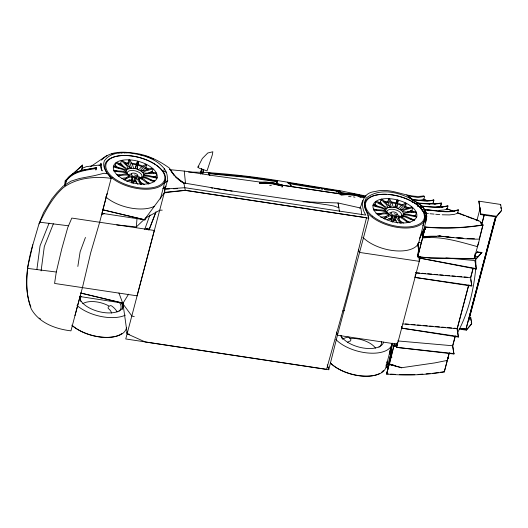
<?xml version="1.0" encoding="UTF-8"?>
<svg xmlns="http://www.w3.org/2000/svg" width="528" height="528" viewBox="0 0 528 528"><rect width="100%" height="100%" fill="white"/><g stroke="black" fill="none" stroke-linecap="round" stroke-linejoin="round"><path stroke-width="0.79" d="M146.705 217.087L144.995 219.853L101.95 213.312L111.17 178.325L107.91 173.837L104.036 173.25L94.69 175.586L79.405 178.504L70.97 181.163L63.05 186.226L57.011 192.568L51.935 198.851L43.633 212.401L39.039 223.674L32.802 244.972L27.918 266.251C26.215 280.533 25.971 295.376 31.291 309.025C39.164 323.057 55.744 329.05 70.957 330.851L80.183 295.865M281.926 184.886L282.427 186.153L281.926 184.886C274.606 182.813 266.99 181.573 259.387 182.444L259.875 183.632L266.198 183.401L272.745 183.902L282.427 186.153L282.031 187.301M344.659 193.571L340.712 193.71L341.2 194.898L347.523 194.674L354.077 195.169L363.752 197.426L363.251 196.152C355.931 194.08 348.315 192.839 340.712 193.71L340.316 194.865M475.273 254.41L474.104 258.911L430.709 258.1L417.674 256.819L422.631 238.016C422.572 230.472 426.103 223.549 426.736 216.157C426.01 206.369 415.892 202.706 409.226 197.472M478.771 242.187L474.177 258.628L430.914 257.875L417.674 256.819L425.304 226.954C444.523 228.69 463.927 227.924 482.975 224.855L478.685 242.51L477.226 246.721M475.768 268.495C473.616 290.71 468.158 313.249 457.42 332.93M475.906 266.099L475.636 256.687L475.088 253.645M36.881 269.485L40.042 245.85L49.104 223.126M41.092 270.93L44.319 246.51L53.387 223.766M116.714 224.908L136.336 226.934L137.036 218.09M401.821 326.641L401.669 328.139L458.39 337.069L457.215 328.456L453.974 328.172M56.291 272.026L61.776 248.813L67.709 227.693L71.808 218.071L154.315 230.465L137.075 295.832L54.575 283.437L56.291 272.026L27.654 268.396M449.394 352.612L444.286 371.93C425.238 375.005 405.834 375.764 386.615 374.035L394.383 343.55M423.951 195.822C407.55 199.155 391.954 186.767 375.296 191.512C362.168 192.555 359.542 205.385 365.805 215.087L184.866 187.704L164.538 189.05L164.36 192.661L185.302 190.39L368.755 218.17C367.376 211.636 361.858 204.428 366.346 197.96C381.348 186.219 403.847 193.314 418.09 203.115C423.641 206.263 427.759 212.546 426.459 219.061M401.828 326.72L401.669 328.139L458.528 336.554M447.988 357.898L447.348 360.4L434.768 362.908L401.966 367.666L389.169 364.333L401.768 367.891M448.074 357.575L447.407 359.858M473.081 268.264L470.646 277.517L471.821 286.13L415.041 277.424L415.411 274.428M417.674 256.819L418.618 249.11L417.78 243.943M390.159 356.743L389.136 364.129L386.615 374.035L389.242 364.102L390.212 356.341L386.958 367.864L386.173 365.343M389.407 364.32L394.489 343.636M425.053 236.537L422.743 236.65L423.766 229.264L425.344 229.126M396.937 344.989L396.594 347.378L453.922 354.011L452.76 345.767L455.248 336.31M111.586 154.018L114.583 153.311M475.378 254.021L474.23 258.113M131.584 182.912L132.838 177.382C128.641 173.778 123.031 175.078 118.133 176.029M131.927 182.873L132.838 177.382M391.222 221.714L392.476 216.183C388.278 212.579 382.661 213.88 377.764 214.823M391.558 221.674L392.476 216.183M64.482 185.896L65.188 180.88L82.52 165.073L81.833 169.97L82.52 165.073M65.373 185.262C65.875 170.841 85.972 169.858 96.505 167.66L95.898 169.99M65.426 185.315L66.053 181.262C72.89 171.224 85.754 170.32 96.624 168.386M77.84 266.462L80.124 251.797L85.444 237.448M95.865 169.778L96.505 167.66M392.212 343.853L390.232 356.671L391.829 357.034M392.37 343.273L390.265 356.888L391.868 357.251M137.049 168.795L137.28 167.376M137.511 165.95L138.547 161.495L137.511 161.264L135.175 168.366C128.674 170.379 126.977 162.736 122.113 160.373L121.348 160.591L120.549 163.621L123.849 166.802M138.547 161.495L137.135 168.887C141.768 173.771 147.035 168.247 152.341 168.34M396.799 206.884L397.03 205.465M382.932 205.069L380.186 202.422L380.985 199.393L381.751 199.175C386.615 201.538 388.311 209.18 394.805 207.167L397.148 200.066L398.185 200.297L396.766 207.689C401.399 212.573 406.666 207.049 411.979 207.141L412.678 207.676L411.88 210.705L407.524 211.913M397.399 342.533L396.594 347.378L454.027 353.595M425.634 222.182C426.38 217.879 425.066 212.896 421.766 209.959M425.621 222.044L425.911 219.278L425.304 217.061M276.58 182.893L276.797 181.685L246.398 177.368L209.464 173.699L208.639 174.174M281.761 185.236L341.18 193.994L339.695 191.367L337.583 190.364L277.048 180.477L276.263 184.312M200.462 174.141L201.551 168.762M200.752 173.177L201.689 168.564M200.891 173.633L201.828 169.019M202.963 171.131L203.28 169.594M202.64 173.903L203.577 169.283M202.772 173.699L203.557 169.858M425.898 237.085L422.776 236.861C441.626 234.307 460.337 239.857 479.312 239.098M389.288 354.09L390.628 347.846M32.762 244.741C27.126 264.779 23.186 286.75 30.815 306.821M277.035 183.889L277.688 180.946L277.048 180.477C252.556 176.563 227.839 173.771 203.102 172.326M412.632 202.171L413.173 199.881L406.712 194.984M277.048 180.477L276.91 181.038L246.517 176.689L214.513 173.791L209.583 173.052L208.751 172.432L208.21 172.874L209.966 175.435M336.574 192.251L336.943 190.806L337.583 190.364M368.023 215.424L368.742 218.077L337.445 335.24L328.772 369.666L327.221 364.782M107.164 193.519L99.713 222.07L90.75 252.622L82.48 287.437L74.963 315.652M115.658 163.7L115.058 165.977L119.057 168.168M124.747 180.173C129.386 175.151 133.228 177.454 138.824 177.995C144.236 176.068 149.279 180.193 154.176 181.823L154.612 181.421L146.487 177.533L143.926 177.065L143.299 176.266L144.124 174.174L147.655 173.633L156.71 173.646L156.354 173.072C151.166 170.953 143.933 176.101 140.415 170.313L146.665 164.611L145.728 164.195L140.732 167.653L139.181 169.323L137.874 169.389L133.525 168.109L132.772 165.488L129.928 160.01L128.951 160.004L128.152 163.033L130.304 168.478M128.74 176.913L129.136 175.402C125.453 171.118 119.117 172.154 114.121 171.296L113.764 170.722L122.694 171.224L125.849 172.102L126.667 170.009L123.856 167.323L115.863 162.941L116.299 162.538C121.975 163.013 125.73 171.409 131.611 167.996L128.951 160.004M132.04 180.418L131.3 179.916L132.099 176.88M136.712 164.3L137.511 161.264M133.102 183.262L133.736 181.196L134.699 180.827L135.505 177.797L137.577 179.368L140.177 183.737M137.887 184.272L135.65 181.196L136.448 178.16M138.428 179.513L138.824 177.995L139.834 178.174L142.171 179.302L148.361 183.988L149.127 183.777L143.497 178.972L141.643 178.226L141.563 177.461L143.986 176.015L147.622 176.2L157.106 178.193M139.234 180.451L139.834 178.174M141.167 178.979L141.563 177.461M142.085 178.939L142.481 177.421M146.467 165.363L145.867 167.64L141.497 171.402M152.44 171.151L152.843 169.633M156.512 174.405L155.912 176.675L152.618 176.675M163.324 172.669L164.353 168.749C156.05 158.42 142.421 154.691 129.796 152.962C120.655 152.176 110.167 152.632 104.333 160.855C102.452 165.383 104.841 170.003 107.402 173.719M160.347 198.97L165.554 179.223M303.112 201.742L338.092 202.976L338.87 207.735L333.986 206.032L328.284 204.976L214.322 188.43M401.135 210.203L405.497 206.441L406.303 203.405L405.359 202.996L400.369 206.455L398.812 208.124L397.505 208.19L393.155 206.91L392.403 204.29L389.558 198.812L388.588 198.799L391.248 206.798C385.361 210.21 381.612 201.808 375.936 201.34L374.695 204.778L378.028 206.6M381.348 200.693L381.751 199.175M388.588 198.799L387.79 201.835L389.935 207.28M386.298 213.893L386.701 212.375C384.8 207.022 377.183 207.735 372.959 205.504M388.37 215.714L388.773 214.203C385.084 209.92 378.748 210.956 373.751 210.098L373.402 209.524L382.325 210.025L385.48 210.903L386.305 208.811L383.493 206.125L375.494 201.742M391.677 219.219L390.931 218.717L391.736 215.681L396.086 216.962L400.184 223.159M396.35 203.102L397.148 200.066M397.386 203.326L398.185 200.297M392.733 222.064L393.367 219.998L394.337 219.628L395.135 216.592C400.079 215.926 403.795 219.529 407.378 222.321M397.525 223.073L395.281 219.998L396.086 216.962M398.871 219.252L399.472 216.975M401.716 217.741L402.118 216.223L405.332 216.988L413.813 220.625L414.249 220.222L406.124 216.335L403.564 215.866L402.937 215.068L403.412 213.398L407.286 212.434L416.341 212.447L415.543 215.477L411.431 215.47M403.22 216.335L403.623 214.817L407.26 215.002L416.744 216.995L416.79 216.467L407.392 214.117L404.488 214.111L403.412 213.398L402.541 211.504L402.501 210.969L405.418 209.682L412.678 207.676M412.15 202.204L412.658 200.27M412.388 202.415L412.83 199.624C419.681 200.066 426.822 201.821 433.594 199.934L433.904 200.125L433.052 203.346L429.198 204.046M417.325 205.61L418.004 203.029L434.623 204.145L441.573 203.247L440.728 206.468L435.89 207.233M417.391 206.468L418.004 203.029M421.245 208.679L421.925 206.105C430.445 206.725 439.27 208.039 447.665 205.781L447.975 205.973L447.124 209.2L444.418 209.847M421.925 206.105L421.311 209.537L425.271 209.854M455.512 213.992L457.604 213.167L458.456 209.946L458.146 209.755C447.592 213.701 435.91 210.012 425.047 209.768L424.347 213.213L428.406 213.583M424.347 213.213L425.047 209.768M425.192 218.024L419.14 240.973A31.192 15.378 14.8 0 1 396.152 250.873A31.192 15.378 14.8 0 1 362.782 237.217M422.743 236.65L425.304 226.954M422.723 237.125L425.337 227.165C444.556 228.895 463.96 228.136 483.014 225.067M433.25 201.221L433.594 199.934M440.59 205.63L441.263 203.049L441.573 203.247M496.168 216.909L501.6 210.21L500.669 204.461L478.87 201.161L480.764 214.579L496.168 216.909L501.428 210.857M476.863 220.691L480.242 207.827M480.764 214.579L478.87 201.161M481.642 224.519L484.163 214.962M481.688 224.796L484.42 214.441M444.286 371.93L447.962 357.674M479.272 238.907L482.975 224.855M452.813 345.154L455.248 335.9M468.64 285.12L457.076 328.964L458.39 337.069M468.679 285.364L457.255 328.7L402.956 323.948M473.18 268.316L470.686 277.761L415.595 272.93M475.926 259.208L481.945 252.47L477.668 252.047L477.569 252.424L479.708 252.635M477.589 257.42L477.688 257.044L476.243 256.542M419.885 256.608L420.116 258.179L476.315 269.069L475.114 260.561L445.942 257.954M495.469 216.975L466.118 328.733L495.719 216.46M469.689 315.658L471.372 309.283M471.788 307.692L472.421 305.296M472.844 303.706L474.52 297.33M474.943 295.733L476.203 290.954M477.675 285.377L478.302 282.982M478.724 281.391L479.351 278.995M479.774 277.405L480.407 275.015M480.823 273.425L482.506 267.043M482.929 265.452L483.556 263.056M483.978 261.466L484.605 259.076M485.027 257.486L485.661 255.09M486.077 253.499L486.71 251.104M487.126 249.513L487.76 247.117M488.182 245.533L489.859 239.151M490.281 237.56L491.964 231.178M492.38 229.594L495.112 219.226M468.6 320.648L495.917 217.041M468.719 320.714L496.241 216.315M459.017 329.056L466.31 330.158L471.742 323.459L470.811 317.717L469.194 317.473M470.639 318.364L470.811 317.717M500.498 205.115L500.669 204.468M447.467 359.588L449.071 353.536M423.641 200.171L424.651 196.396L417.978 197.512L407.464 195.769M422.723 225.951L424.934 218.896M135.399 168.412L136.495 164.987M395.03 207.214L396.125 203.788M132.964 183.097L134.534 178.16L135.505 177.797M392.594 221.899L394.165 216.962L395.135 216.592M361.284 204.514L362.729 200.475M144.685 229.515L150.005 214.85M149.134 229.753L155.542 213.167M148.87 230.102L155.998 211.735M388.271 363.693L387.796 364.571L386.998 361.581M387.446 366.815L386.971 367.693L386.173 364.703M388.291 363.825L387.545 364.564L386.991 362.221M39.079 223.912C45.355 210.982 52.312 197.591 63.281 187.671C76.831 177.613 94.934 176.187 111.17 178.325M359.839 208.388L361.396 204.937M420.163 236.927L423.74 229.555M419.476 238.616L423.779 229.772M197.888 167.145L202.33 158.506L207.761 153.001L212.857 151.767L212.256 155.093L207.042 170.887L199.346 168.28L197.888 167.145L198.838 166.228M128.594 294.162L123.031 303.158L80.005 296.545M136.336 226.934L145.675 217.998L164.393 192.72L166.835 192.667M259.875 183.632L266.211 183.163L272.765 183.665L282.275 185.882M341.2 194.898L347.536 194.429L354.09 194.931L363.601 197.149M466.31 330.158L471.57 324.106L471.22 321.955M65.914 180.701C70.983 173.441 79.682 170.372 88.117 169.323M417.707 255.974L418.843 249.454L417.945 243.89M165.911 186.14L162.848 188.701M476.025 258.832L481.945 252.47M165.99 186.272L164.261 187.935L164.974 191.057M82.559 165.284L65.188 180.88M406.303 203.405L400.046 209.114C403.57 214.903 410.804 209.755 415.991 211.867L416.341 212.447M101.534 160.149C110.392 150.157 125.083 151.727 136.983 153.562C148.929 155.569 159.654 161.066 169.389 168.062C172.643 174.709 178.279 179.784 184.47 183.579C178.339 180.371 173.626 175.012 170.075 169.158L174.2 175.514M475.814 253.546L477.668 252.047M123.809 179.758L128.047 176.484L129.36 176.246L129.136 175.402M383.447 218.559L387.684 215.285L388.997 215.048L388.773 214.203M163.944 183.586L167.838 180.767M90.532 166.703L106.88 155.549M126.727 181.507L128.812 180.239L131.3 179.916M384.384 218.968L389.248 216.005L391.736 215.681M387.057 219.886L388.45 219.041L390.931 218.717M138.824 177.995L138.343 178.609L139.247 179.414L141.524 184.364L140.547 184.358M209.583 173.052L208.758 173.521L209.649 175.322M145.675 217.998L159.779 210.223L162.228 210.144M101.323 214.823L104.359 213.589M458.456 209.946C447.85 213.926 436.115 210.25 425.198 209.992M147.187 228.261L147.338 229.211L148.17 229.838L147.998 228.822L147.187 228.261L146.117 228.664L146.256 229.548M82.691 168.043L86.546 166.61L101.178 164.802L100.921 163.192L100.789 166.709L102.161 170.887L101.119 168.749L101.178 164.802L98.98 165.528M403.623 214.817L401.201 216.262L397.993 217.074L401.155 223.166M342.784 310.933L344.342 310.451M433.904 200.125C427.106 202.039 419.938 200.31 413.068 199.841M288.981 183.275L287.753 182.767L288.486 182.556L289.608 183.48L291.535 186.516M153.041 168.874L145.781 170.887L142.87 172.168L142.91 172.702L143.774 174.596L144.85 175.309L147.754 175.316L157.153 177.665M148.612 172.913L152.242 171.91M447.975 205.973C439.553 208.25 430.709 206.969 422.162 206.316M441.263 203.049L434.425 203.927L432.934 203.287M117.434 175.494L124.562 173.976L127.103 174.101C125.921 168.201 117.506 168.993 113.322 166.703L113.368 166.175L122.72 168.663L125.981 170.26L128.41 168.815L126.845 165.884L121.348 160.591M377.065 214.295L384.193 212.771L386.311 213.088L386.701 212.375M146.83 229.079L148.434 228.782M118.615 152.922L121.037 152.493L121.163 153.001L121.084 152.513M88.816 169.178L96.479 167.825M418.638 200.383L423.832 199.518L426.862 200.779M121.876 178.378L124.905 177.923L126.892 178.187M380.754 217.292L384.542 216.724L386.522 216.988M432.472 373.355L438.755 372.484M440.326 372.266L444.253 371.725M454.819 214.269L449.368 214.916L442.187 214.79M390.166 350.704L391.796 350.513M121.242 152.843L124.516 152.539L124.641 153.047L124.562 152.559M425.964 236.834L428.393 236.617M125.519 152.823L127.974 152.612M438.867 210.408L443.738 210.005M418.057 374.464L422.869 374.108M426.076 373.877L430.082 373.58M423.68 229.396L425.324 229.297M428.822 236.808L430.346 236.729M402.118 216.223L401.042 216.665L403.135 217.774L408.758 222.578M422.717 237.963C441.329 235.91 459.578 241.784 477.345 246.609M260.172 182.411L265.709 182.213L272.329 182.721L282.011 184.978M169.369 188.885L164.538 189.05C167.831 182.681 168.881 174.788 164.353 168.749M173.395 188.753L177.428 188.615M422.776 236.861L436.405 236.498M399.571 374.662L414.85 374.702M188.569 172.055L201.485 172.293M394 345.906L396.508 346.064M467.28 238.465L474.474 238.729M467.141 238.392L471.141 238.564M453.453 237.659L445.579 236.782M456.707 237.844L462.403 238.181M450.985 237.415L453.407 237.56M458.245 237.851L463.082 238.148M386.582 373.824L388.205 373.93M390.641 374.088L395.512 374.405M465.412 328.68L461.723 328.35M269.702 185.44L271.339 185.566M347.035 193.486L353.654 193.994L362.591 196.073M348.566 196.522L351.028 196.706M427.654 210.045L432.406 210.428M418.235 203.24L429.389 204.145M418.183 206.527L420.578 206.725M415.556 272.692L419.608 273.049M422.037 273.26L425.278 273.544M427.706 273.761L431.759 274.111M434.188 274.329L437.428 274.606M439.857 274.824L443.098 275.108M445.533 275.319L449.579 275.675M452.014 275.887L455.255 276.17M457.684 276.382L461.729 276.738M464.165 276.949L467.405 277.233M405.365 323.915L408.606 324.199M411.847 324.482L415.087 324.766M417.516 324.977L420.757 325.261M423.185 325.479L427.238 325.829M429.667 326.047L432.907 326.33M435.343 326.542L439.388 326.891M441.824 327.109L445.064 327.393M447.493 327.604L451.546 327.961M397.67 340.923L452.76 345.767M394.159 346.018L396.488 346.223M430.03 213.734L434.089 214.104M435.706 214.256L439.765 214.625M169.587 169.64L184.239 171.072L213.352 175.672L262.878 182.457M116.358 174.629L120.16 175.006M375.995 213.431L381.315 213.959M414.533 203.3L416.856 203.531M394.093 345.022L396.436 345.279M39.831 222.209L68.488 225.786M324.205 189.466C328.937 191.09 336.567 188.866 339.458 193.822M437.811 235.732L444.022 236.57M279.926 184.793L340.468 194M439.283 235.785L440.84 236.003M446.305 236.762L448.648 237.092M415.041 277.424L471.953 285.615M140.237 154.77L141.596 154.961M337.445 335.24L336.501 332.145L337.445 335.24L397.426 344.23L397.307 342.593M480.935 213.939L496.34 216.262M418.466 242.418L421.582 242.887M459.994 328.535L466.481 329.512M390.812 364.34L389.242 364.102L393.994 365.231M287.753 182.767L336.943 190.806L338.857 191.869L339.986 193.816M289.212 183.671L319.46 188.701M211.094 187.902L212.711 188.166M232.115 191.162L183.843 182.959L185.302 190.39M321.05 188.984L322.641 189.268M476.428 268.653L420.116 258.179L420.011 256.984M354.314 194.489L365.521 196.581M363.713 196.931L365.317 197.228M365.996 196.046L338.699 190.43L339.075 191.136M409.622 218.698L414.361 219.694M150.777 180.061L154.724 180.893M389.169 364.333L395.406 365.732M340.474 192.133L346.896 193.591M359.766 197.281L361.251 197.624M353.483 196.898L354.968 197.248M102.67 209.774L144.995 219.853L102.67 209.748M129.598 334.31L127.215 333.742L123.017 303.95L118.925 292.981M134.257 316.628L131.888 316.021L123.017 303.95M372.999 204.976L382.358 207.458L384.952 208.956L386.305 208.811L388.04 207.616L386.476 204.686L380.985 199.393M147.583 156.862L149.668 157.443M150.599 158.011L152.691 158.611M373.699 209.009L376.787 209.959M114.068 170.207L117.929 171.395M163.383 171.197L166.452 172.286M446.668 208.606L454.318 211.484M457.373 212.632L478.79 220.697L480.724 222.09L481.516 225.086M446.596 208.89L448.12 209.464M449.651 210.038L453.479 211.477M458.066 213.206L464.95 215.8M466.475 216.374L473.359 218.962M474.89 219.542L478.711 220.981M394.152 213.715L397.294 214.896A3.412 1.683 14.8 0 0 393.525 211.9A3.412 1.683 14.8 0 0 391.637 214.348A3.412 1.683 14.8 0 0 397.294 214.896M134.515 174.913L137.656 176.095A3.412 1.683 14.8 0 0 133.888 173.098A3.412 1.683 14.8 0 0 132 175.547A3.412 1.683 14.8 0 0 137.656 176.095M394.337 219.628L395.281 219.998M134.699 180.827L135.65 181.196M423.133 198.95L427.687 200.825M432.993 203.016L435.27 203.96M440.583 206.151L442.86 207.088M440.517 206.428L442.787 207.372M405.946 220.631L410.183 222.446M146.309 181.83L149.84 183.341M338.699 190.43L340.448 191.479L341.913 194.099M399.181 220.334L403.478 223.014M139.55 181.533L144.467 184.681M39.204 318.127L40.471 318.853M287.833 182.173L288.486 182.556M424.037 215.021L425.41 215.893M184.932 183.612L175.85 177.104M408.613 196.911L413.173 199.881M363.251 196.152L363.752 197.426M420.922 206.217L421.826 207.458M290.103 184.173L291.654 186.575M480.645 222.262L481.437 223.509M340.943 192.179L342.038 194.119M341.392 194.654L340.976 193.651M260.066 183.381L259.651 182.378M480.724 222.09L481.463 223.608L481.543 225.298M358.347 249.282L359.291 252.391L419.285 261.334L418.981 257.228M424.486 214.097L424.895 215.576M425.311 210.976L426.69 216.097M328.053 367.013L328.786 369.758L145.332 342.012L127.142 333.821L126.812 332.138M153.391 158.816L153.516 159.317L153.437 158.836M145.979 156.09L146.111 156.598L146.032 156.11M386.272 365.508L386.72 367.686M417.859 243.989L419.199 251.876M500.848 207.266L501.079 208.705M475.048 261.228L476.315 269.062M470.771 279.649L471.557 284.506M470.758 319.077L470.989 320.516M452.74 346.731L453.922 354.011M339.497 211.662L338.092 202.976L360.908 208.098L361.792 214.87M396.059 343.292L396.594 347.378L420.116 258.179L420.064 256.912M184.239 171.072L185.519 183.282M418.143 245.738L418.44 249.843M342.797 339.055A23.496 11.583 14.8 0 1 348.071 337.082L349.503 337.465L350.929 339.682L350.579 340.936A15.437 7.61 14.8 0 0 347.49 342.335M156.367 165.211A31.192 15.378 14.8 0 1 153.78 188.503A31.192 15.378 14.8 0 1 108.715 174.946A31.192 15.378 14.8 0 1 124.126 155.516M124.859 155.516A31.192 15.378 14.8 0 1 155.74 164.782M154.605 206.217A31.192 15.378 14.8 0 1 105.613 196.779M136.765 181.863A7.201 3.551 14.8 0 1 134.119 181.705M131.406 180.979A7.201 3.551 14.8 0 1 129.043 179.791M128.462 174.544A7.201 3.551 14.8 0 1 131.934 174.121M138.369 176.187A7.201 3.551 14.8 0 1 140.026 177.639M127.644 174.352A7.537 3.716 14.8 0 1 131.129 170.478A7.537 3.716 14.8 0 1 140.382 173.283A7.537 3.716 14.8 0 1 140.118 178.134M114.246 166.63A22.526 11.108 14.8 0 1 116.002 165.238M118.721 163.997A22.526 11.108 14.8 0 1 121.064 163.376M124.865 162.895A22.526 11.108 14.8 0 1 128.733 162.901M131.043 163.099A22.526 11.108 14.8 0 1 143.319 166.327M145.405 167.284A22.526 11.108 14.8 0 1 148.625 169.079M151.595 171.23A22.526 11.108 14.8 0 1 153.608 173.164M155.879 176.629A22.526 11.108 14.8 0 1 156.308 177.995M115.738 167.251A20.863 10.283 14.8 0 1 116.767 166.366M119.889 164.809A20.863 10.283 14.8 0 1 122.054 164.234M125.578 163.792A20.863 10.283 14.8 0 1 128.654 163.772M132.733 164.168A20.863 10.283 14.8 0 1 136.363 164.888M138.514 165.475A20.863 10.283 14.8 0 1 142.666 166.967M144.685 167.897A20.863 10.283 14.8 0 1 148.051 169.825M150.586 171.732A20.863 10.283 14.8 0 1 151.701 172.781M154.664 180.319A20.863 10.283 14.8 0 1 154.09 181.691M126.502 327.353A31.192 15.378 14.8 0 1 104.907 337.333A31.192 15.378 14.8 0 1 71.768 325.162M125.314 315.17A31.192 15.378 14.8 0 1 76.976 305.415M121.843 333.544A30.301 14.936 14.8 0 1 72.323 325.578M119.48 302.557A20.863 10.283 14.8 0 1 119.011 311.23M80.936 301.508A20.863 10.283 14.8 0 1 81.147 296.327M122.978 303.052A22.526 11.108 14.8 0 1 103.237 312.477A22.526 11.108 14.8 0 1 79.372 296.452M120.806 302.293A22.526 11.108 14.8 0 1 122.278 309.481M82.764 303.673A18.902 9.319 14.8 0 1 108.649 305.824M117.117 311.956A23.496 11.583 14.8 0 0 111.599 305.877L110.161 305.587L108.207 307.012L108.187 308.345A15.437 7.61 14.8 0 1 111.566 313.078M388.298 194.489A31.192 15.378 14.8 0 1 424.934 214.87A31.192 15.378 14.8 0 1 396.832 227.304A31.192 15.378 14.8 0 1 364.406 205.062M364.452 204.329A31.192 15.378 14.8 0 1 386.753 194.383M396.403 220.664A7.201 3.551 14.8 0 1 393.749 220.506M391.037 219.773A7.201 3.551 14.8 0 1 388.674 218.592M388.093 213.345A7.201 3.551 14.8 0 1 391.571 212.923M398.006 214.988A7.201 3.551 14.8 0 1 399.656 216.44M388.7 214.724A7.537 3.716 14.8 0 1 388.978 209.629A7.537 3.716 14.8 0 1 398.897 211.279A7.537 3.716 14.8 0 1 400.336 216.658M373.877 205.425A22.526 11.108 14.8 0 1 375.639 204.039M378.358 202.798A22.526 11.108 14.8 0 1 380.695 202.171M383.704 201.749A22.526 11.108 14.8 0 1 388.364 201.703M390.68 201.901A22.526 11.108 14.8 0 1 396.145 202.877M398.468 203.511A22.526 11.108 14.8 0 1 402.956 205.128M405.042 206.085A22.526 11.108 14.8 0 1 408.85 208.263M411.781 210.514A22.526 11.108 14.8 0 1 413.239 211.966M415.516 215.431A22.526 11.108 14.8 0 1 415.945 216.797M375.375 206.045A20.863 10.283 14.8 0 1 376.405 205.161M379.526 203.61A20.863 10.283 14.8 0 1 381.685 203.036M385.216 202.594A20.863 10.283 14.8 0 1 388.291 202.574M390.727 202.759A20.863 10.283 14.8 0 1 396 203.689M398.145 204.277A20.863 10.283 14.8 0 1 401.63 205.491M404.323 206.699A20.863 10.283 14.8 0 1 407.055 208.223M410.223 210.533A20.863 10.283 14.8 0 1 411.827 212.104M414.302 219.12A20.863 10.283 14.8 0 1 413.728 220.493M330.29 362.927A31.192 15.378 14.8 0 0 363.614 376.088A31.192 15.378 14.8 0 0 386.133 366.155L392.185 343.207A31.192 15.378 14.8 0 1 369.197 353.1A31.192 15.378 14.8 0 1 335.828 339.451M383.453 370.451A30.301 14.936 14.8 0 1 381.473 372.346M379.54 373.54A30.301 14.936 14.8 0 1 330.376 362.861M381.493 341.662A20.863 10.283 14.8 0 1 378.946 347.252M342.494 339.035A20.863 10.283 14.8 0 1 341.708 337.742M341.418 337.108A20.863 10.283 14.8 0 1 340.963 335.531M383.605 342.078A22.526 11.108 14.8 0 1 363.455 348.038A22.526 11.108 14.8 0 1 340.685 335.32M349.609 338.461A18.902 9.319 14.8 0 1 375.52 348.091M366.524 217.741L347.648 293.707L326.561 369.329L125.75 338.963L164.393 192.383L185.288 190.304L366.524 217.741M477.081 252.094L480.038 252.582L477.081 252.094M123.031 303.158L80.705 293.04L123.031 303.158M112.834 177.342A30.301 14.936 14.8 0 0 163.165 182.424A30.301 14.936 14.8 0 0 129.994 155.714A30.301 14.936 14.8 0 0 112.834 177.342M118.562 176.088A22.526 11.108 14.8 0 0 155.984 179.863A22.526 11.108 14.8 0 0 131.32 160.004A22.526 11.108 14.8 0 0 118.562 176.088M372.471 216.143A30.301 14.936 14.8 0 0 422.803 221.225A30.301 14.936 14.8 0 0 389.624 194.515A30.301 14.936 14.8 0 0 372.471 216.143M378.2 214.889A22.526 11.108 14.8 0 0 415.622 218.665A22.526 11.108 14.8 0 0 390.958 198.805A22.526 11.108 14.8 0 0 378.2 214.889"/></g></svg>
